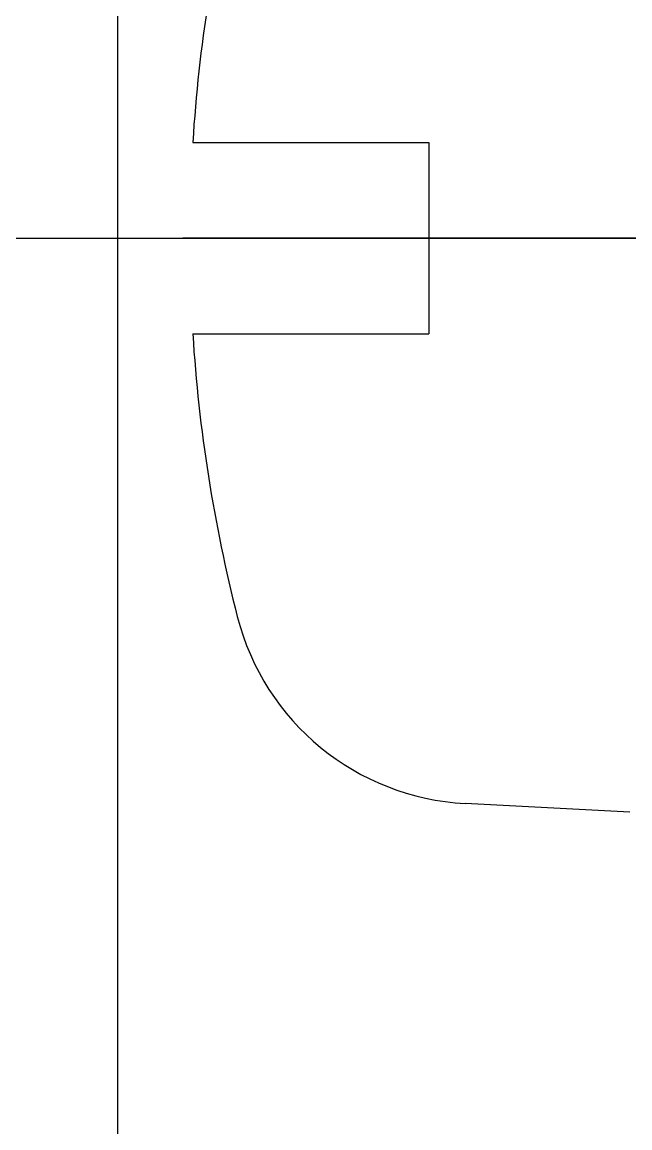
# Model space of a CAD drawing. Extents: x -684 to 358, y -63 to 438.
# Drawn here: x -514.96 to -511.78, y 7.91 to 13.69 of the extents above; entities that cross this region are included whole.
import ezdxf

# ---------------------------------------------------------------- set-up
doc = ezdxf.new("R2010")
doc.units = 0
doc.linetypes.add('CENTER', pattern=[12, 7.5, -1.5, 1.5, -1.5])
doc.linetypes.add('CONTINOUS', pattern=[0])
doc.layers.get('0').update_dxf_attribs({"linetype": 'CONTINUOUS'})
doc.layers.add('CENTER', color=1, linetype='CENTER')

msp = doc.modelspace()

# ---------------------------------------------------------------- linework, layer by layer
at = {"color": 7, "linetype": 'CONTINOUS'}
for p, q in [((-514.4572, -1.1891), (-514.4572, 26.3109)), ((-514.0655, 13.0609), (-512.8311, 13.0609)), ((-512.8311, 13.0609), (-512.8311, 12.0609)), ((-514.0655, 12.0609), (-512.8311, 12.0609)), ((-511.7811, 9.5609), (-512.6411, 9.6059))]:
    msp.add_line(p, q, dxfattribs=at)
for centre, radius, start, end in [((-506.0811, 12.5609), 8, 165.68397, 176.4167), ((-506.0811, 12.5609), 8, 183.5833, 194.31603), ((-512.5731, 10.9042), 1.3, 194.31603, 266.99995)]:
    msp.add_arc(centre, radius, start, end, dxfattribs=at)
at = {"layer": 'CENTER', "color": 1, "linetype": 'CENTER'}
for p, q in [((-541.0666, 12.5609), (-505.9572, 12.5609)), ((-506.6179, 12.5609), (-514.7267, 12.5609))]:
    msp.add_line(p, q, dxfattribs=at)

doc.saveas('drawing.dxf')
